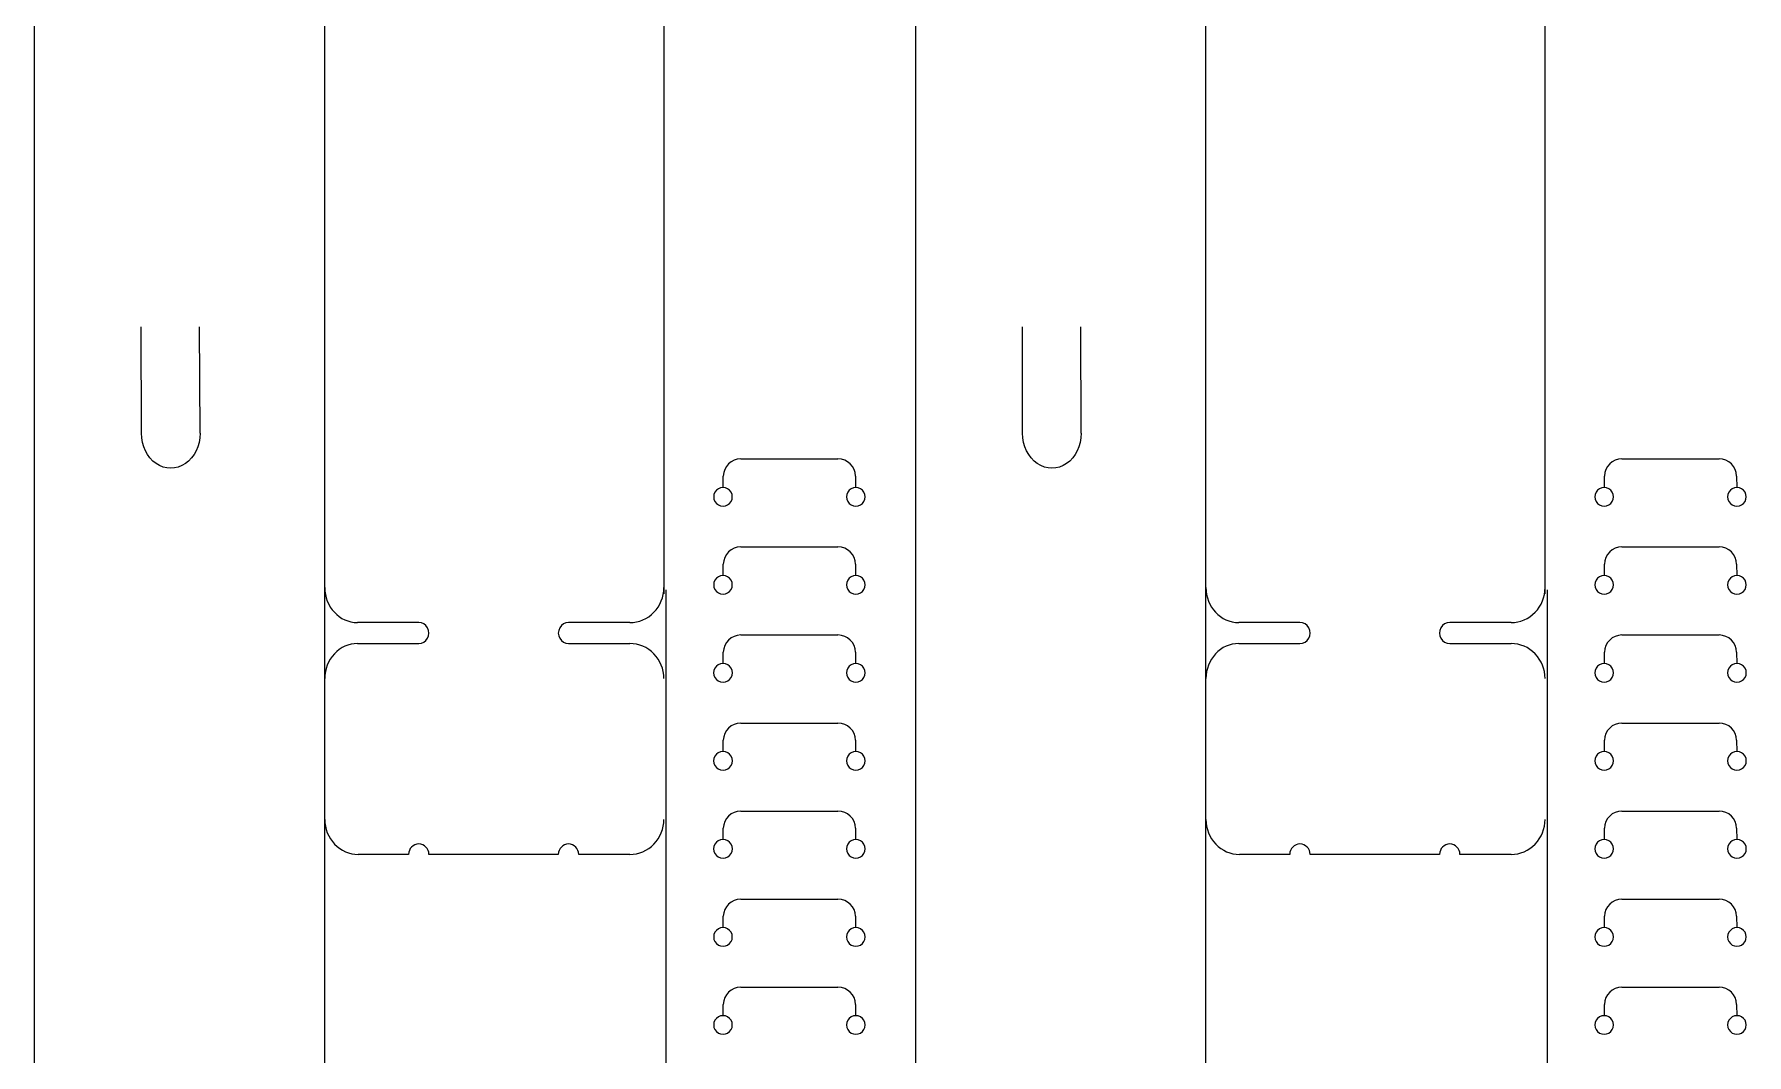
# Model space of a CAD drawing. Extents: x 9 to 642, y 361 to 1089.
# Drawn here: x 8.5 to 155.5, y 455.6 to 543.2 of the extents above; entities that cross this region are included whole.
import ezdxf

# ---------------------------------------------------------------- set-up
doc = ezdxf.new("R2010")
doc.units = 0
doc.layers.add('Layer_1', color=7, linetype='CONTINUOUS')

msp = doc.modelspace()

# ---------------------------------------------------------------- linework, layer by layer
at = {"layer": 'Layer_1', "color": 7}
for p, q in [((62.591447, 495.140796), (62.565518, 722.31126)), ((138.248538, 495.140796), (138.222609, 722.31126)), ((33.45852, 447.214227), (33.45852, 697.400475)), ((109.115611, 447.214227), (109.115611, 697.400475)), ((8.514186, 572.467056), (8.514186, 384.518954)), ((84.171277, 572.467056), (84.171277, 384.518954)), ((62.750732, 495.497732), (62.748351, 379.26208)), ((138.407823, 495.497732), (138.405441, 379.26208)), ((41.52818, 492.678348), (36.267708, 492.678348)), ((59.647534, 492.678348), (54.387062, 492.678348)), ((117.185271, 492.678348), (111.924798, 492.678348)), ((135.304625, 492.678348), (130.044153, 492.678348)), ((36.267708, 490.87807), (41.52818, 490.87807)), ((54.387062, 490.87807), (59.647534, 490.87807)), ((111.924798, 490.87807), (117.185271, 490.87807)), ((130.044153, 490.87807), (135.304625, 490.87807)), ((40.652383, 472.774406), (36.334277, 472.774406)), ((53.510339, 472.775358), (42.404903, 472.775358)), ((59.647534, 472.775358), (55.263812, 472.775358)), ((116.309473, 472.774406), (111.991368, 472.774406)), ((129.16743, 472.775358), (118.061994, 472.775358)), ((135.304625, 472.775358), (130.920903, 472.775358))]:
    msp.add_line(p, q, dxfattribs=at)
at = {"layer": 'Layer_1', "color": 1}
for p, q in [((17.718299, 508.926913), (17.694751, 518.052234)), ((22.748002, 508.926517), (22.70125, 518.051228)), ((93.37539, 508.926913), (93.351842, 518.052234)), ((98.405093, 508.926517), (98.358341, 518.051228)), ((69.176376, 506.725101), (77.520594, 506.725101)), ((144.833467, 506.725101), (153.177684, 506.725101)), ((67.66116, 504.276462), (67.676506, 505.248859)), ((79.020411, 505.248859), (79.035757, 504.276462)), ((143.318251, 504.276462), (143.333597, 505.248859)), ((154.677502, 505.248859), (154.692847, 504.276462)), ((67.648487, 504.276568), (67.648487, 504.276568)), ((79.048483, 504.276568), (79.048483, 504.276568)), ((143.305578, 504.276568), (143.305578, 504.276568)), ((154.705574, 504.276568), (154.705574, 504.276568)), ((69.176376, 499.168099), (77.520594, 499.168099)), ((144.833467, 499.168099), (153.177684, 499.168099)), ((67.66116, 496.719486), (67.676506, 497.691882)), ((79.020411, 497.691882), (79.035757, 496.719486)), ((143.318251, 496.719486), (143.333597, 497.691882)), ((154.677502, 497.691882), (154.692847, 496.719486)), ((67.648487, 496.719591), (67.648487, 496.719591)), ((79.048483, 496.719591), (79.048483, 496.719591)), ((143.305578, 496.719591), (143.305578, 496.719591)), ((154.705574, 496.719591), (154.705574, 496.719591)), ((69.176376, 491.611122), (77.520594, 491.611122)), ((144.833467, 491.611122), (153.177684, 491.611122)), ((67.66116, 489.162509), (67.676506, 490.134906)), ((79.020411, 490.134906), (79.035757, 489.162509)), ((143.318251, 489.162509), (143.333597, 490.134906)), ((154.677502, 490.134906), (154.692847, 489.162509)), ((67.648487, 489.162589), (67.648487, 489.162589)), ((79.048483, 489.162589), (79.048483, 489.162589)), ((143.305578, 489.162589), (143.305578, 489.162589)), ((154.705574, 489.162589), (154.705574, 489.162589)), ((69.176376, 484.054146), (77.520594, 484.054146)), ((144.833467, 484.054146), (153.177684, 484.054146)), ((67.66116, 481.605507), (67.676506, 482.577903)), ((79.020411, 482.577903), (79.035757, 481.605507)), ((143.318251, 481.605507), (143.333597, 482.577903)), ((154.677502, 482.577903), (154.692847, 481.605507)), ((67.648487, 481.605613), (67.648487, 481.605613)), ((79.048483, 481.605613), (79.048483, 481.605613)), ((143.305578, 481.605613), (143.305578, 481.605613)), ((154.705574, 481.605613), (154.705574, 481.605613)), ((69.176376, 476.49717), (77.520594, 476.49717)), ((144.833467, 476.49717), (153.177684, 476.49717)), ((67.66116, 474.04853), (67.676506, 475.020927)), ((79.020411, 475.020927), (79.035757, 474.04853)), ((143.318251, 474.04853), (143.333597, 475.020927)), ((154.677502, 475.020927), (154.692847, 474.04853)), ((67.648487, 474.048636), (67.648487, 474.048636)), ((79.048483, 474.048636), (79.048483, 474.048636)), ((143.305578, 474.048636), (143.305578, 474.048636)), ((154.705574, 474.048636), (154.705574, 474.048636)), ((69.176376, 468.940194), (77.520594, 468.940194)), ((144.833467, 468.940194), (153.177684, 468.940194)), ((67.648487, 466.49166), (67.648487, 466.49166)), ((67.66116, 466.491554), (67.676506, 467.463951)), ((79.020411, 467.463951), (79.035757, 466.491554)), ((79.048483, 466.49166), (79.048483, 466.49166)), ((143.305578, 466.49166), (143.305578, 466.49166)), ((143.318251, 466.491554), (143.333597, 467.463951)), ((154.677502, 467.463951), (154.692847, 466.491554)), ((154.705574, 466.49166), (154.705574, 466.49166)), ((69.176376, 461.383217), (77.520594, 461.383217)), ((144.833467, 461.383217), (153.177684, 461.383217)), ((67.648487, 458.934684), (67.648487, 458.934684)), ((67.66116, 458.934578), (67.676506, 459.906975)), ((79.020411, 459.906975), (79.035757, 458.934578)), ((79.048483, 458.934684), (79.048483, 458.934684)), ((143.305578, 458.934684), (143.305578, 458.934684)), ((143.318251, 458.934578), (143.333597, 459.906975)), ((154.677502, 459.906975), (154.692847, 458.934578)), ((154.705574, 458.934684), (154.705574, 458.934684))]:
    msp.add_line(p, q, dxfattribs=at)
for points in [[(18.975599, 506.324472), (18.19746, 506.860915), (17.718299, 507.852335), (17.718299, 508.925247)], [(22.748002, 508.925194), (22.748002, 507.852282), (22.268656, 506.860915), (21.490543, 506.324472)], [(94.63269, 506.324472), (93.85455, 506.860915), (93.37539, 507.852335), (93.37539, 508.925247)], [(98.405093, 508.925194), (98.405093, 507.852282), (97.925747, 506.860915), (97.147634, 506.324472)], [(21.490543, 506.324472), (20.712404, 505.788003), (19.753712, 505.788003), (18.975599, 506.324472)], [(69.176376, 506.725101), (68.35721, 506.725104), (67.689533, 506.067922), (67.676559, 505.248859)], [(79.020411, 505.248859), (79.007437, 506.067922), (78.33976, 506.725104), (77.520594, 506.725101)], [(97.147634, 506.324472), (96.369494, 505.788003), (95.410803, 505.788003), (94.63269, 506.324472)], [(144.833467, 506.725101), (144.014301, 506.725104), (143.346624, 506.067922), (143.33365, 505.248859)], [(154.677502, 505.248859), (154.664528, 506.067922), (153.996851, 506.725104), (153.177685, 506.725101)], [(66.95566, 503.876564), (66.812752, 503.629041), (66.812752, 503.32408), (66.95566, 503.076557)], [(67.648487, 504.276568), (67.362672, 504.276568), (67.098568, 504.124087), (66.95566, 503.876564)], [(66.95566, 503.076557), (67.098568, 502.829033), (67.362672, 502.676553), (67.648487, 502.676553)], [(68.341313, 503.876564), (68.198406, 504.124087), (67.934302, 504.276568), (67.648487, 504.276568)], [(67.648487, 502.676553), (67.934302, 502.676553), (68.198406, 502.829033), (68.341313, 503.076557)], [(68.341313, 503.076557), (68.484221, 503.32408), (68.484221, 503.629041), (68.341313, 503.876564)], [(78.355656, 503.876564), (78.212749, 503.629041), (78.212749, 503.32408), (78.355656, 503.076557)], [(79.048483, 504.276568), (78.762668, 504.276568), (78.498564, 504.124087), (78.355656, 503.876564)], [(78.355656, 503.076557), (78.498564, 502.829033), (78.762668, 502.676553), (79.048483, 502.676553)], [(79.74131, 503.876564), (79.598402, 504.124087), (79.334298, 504.276568), (79.048483, 504.276568)], [(79.048483, 502.676553), (79.334298, 502.676553), (79.598402, 502.829033), (79.74131, 503.076557)], [(79.74131, 503.076557), (79.884217, 503.32408), (79.884217, 503.629041), (79.74131, 503.876564)], [(142.612751, 503.876564), (142.469843, 503.629041), (142.469843, 503.32408), (142.612751, 503.076557)], [(143.305578, 504.276568), (143.019763, 504.276568), (142.755658, 504.124087), (142.612751, 503.876564)], [(142.612751, 503.076557), (142.755658, 502.829033), (143.019763, 502.676553), (143.305578, 502.676553)], [(143.998404, 503.876564), (143.855497, 504.124087), (143.591393, 504.276568), (143.305578, 504.276568)], [(143.305578, 502.676553), (143.591393, 502.676553), (143.855497, 502.829033), (143.998404, 503.076557)], [(143.998404, 503.076557), (144.141312, 503.32408), (144.141312, 503.629041), (143.998404, 503.876564)], [(154.012747, 503.876564), (153.86984, 503.629041), (153.86984, 503.32408), (154.012747, 503.076557)], [(154.705574, 504.276568), (154.419759, 504.276568), (154.155655, 504.124087), (154.012747, 503.876564)], [(154.012747, 503.076557), (154.155655, 502.829033), (154.419759, 502.676553), (154.705574, 502.676553)], [(155.398401, 503.876564), (155.255493, 504.124087), (154.991389, 504.276568), (154.705574, 504.276568)], [(154.705574, 502.676553), (154.991389, 502.676553), (155.255493, 502.829033), (155.398401, 503.076557)], [(155.398401, 503.076557), (155.541308, 503.32408), (155.541308, 503.629041), (155.398401, 503.876564)], [(69.176376, 499.168099), (68.35722, 499.168102), (67.689547, 498.510935), (67.676559, 497.691882)], [(79.020411, 497.691882), (79.007422, 498.510935), (78.33975, 499.168102), (77.520594, 499.168099)], [(144.833467, 499.168099), (144.014311, 499.168102), (143.346638, 498.510935), (143.33365, 497.691882)], [(154.677502, 497.691882), (154.664513, 498.510935), (153.996841, 499.168102), (153.177685, 499.168099)], [(66.95566, 496.319588), (66.812752, 496.072065), (66.812752, 495.767103), (66.95566, 495.51958)], [(67.648487, 496.719591), (67.362672, 496.719592), (67.098567, 496.567111), (66.95566, 496.319588)], [(66.95566, 495.51958), (67.098567, 495.272057), (67.362672, 495.119577), (67.648487, 495.119577)], [(68.341314, 496.319588), (68.198406, 496.567111), (67.934302, 496.719592), (67.648487, 496.719591)], [(67.648487, 495.119577), (67.934302, 495.119577), (68.198406, 495.272057), (68.341314, 495.51958)], [(68.341314, 495.51958), (68.484221, 495.767103), (68.484221, 496.072065), (68.341314, 496.319588)], [(78.355656, 496.319588), (78.212749, 496.072065), (78.212749, 495.767103), (78.355656, 495.51958)], [(79.048483, 496.719591), (78.762668, 496.719592), (78.498564, 496.567111), (78.355656, 496.319588)], [(78.355656, 495.51958), (78.498564, 495.272057), (78.762668, 495.119577), (79.048483, 495.119577)], [(79.74131, 496.319588), (79.598402, 496.567111), (79.334298, 496.719592), (79.048483, 496.719591)], [(79.048483, 495.119577), (79.334298, 495.119577), (79.598402, 495.272057), (79.74131, 495.51958)], [(79.74131, 495.51958), (79.884217, 495.767103), (79.884217, 496.072065), (79.74131, 496.319588)], [(142.612751, 496.319588), (142.469843, 496.072065), (142.469843, 495.767103), (142.612751, 495.51958)], [(143.305578, 496.719591), (143.019762, 496.719592), (142.755658, 496.567111), (142.612751, 496.319588)], [(142.612751, 495.51958), (142.755658, 495.272057), (143.019762, 495.119577), (143.305578, 495.119577)], [(143.998404, 496.319588), (143.855497, 496.567111), (143.591393, 496.719592), (143.305578, 496.719591)], [(143.305578, 495.119577), (143.591393, 495.119577), (143.855497, 495.272057), (143.998404, 495.51958)], [(143.998404, 495.51958), (144.141312, 495.767103), (144.141312, 496.072065), (143.998404, 496.319588)], [(154.012747, 496.319588), (153.869839, 496.072065), (153.869839, 495.767103), (154.012747, 495.51958)], [(154.705574, 496.719591), (154.419759, 496.719592), (154.155655, 496.567111), (154.012747, 496.319588)], [(154.012747, 495.51958), (154.155655, 495.272057), (154.419759, 495.119577), (154.705574, 495.119577)], [(155.398401, 496.319588), (155.255493, 496.567111), (154.991389, 496.719592), (154.705574, 496.719591)], [(154.705574, 495.119577), (154.991389, 495.119577), (155.255493, 495.272057), (155.398401, 495.51958)], [(155.398401, 495.51958), (155.541308, 495.767103), (155.541308, 496.072065), (155.398401, 496.319588)], [(69.176376, 491.611122), (68.35722, 491.611125), (67.689547, 490.953959), (67.676559, 490.134906)], [(79.020411, 490.134906), (79.007422, 490.953959), (78.33975, 491.611125), (77.520594, 491.611122)], [(144.833467, 491.611122), (144.014311, 491.611125), (143.346638, 490.953959), (143.33365, 490.134906)], [(154.677502, 490.134906), (154.664513, 490.953959), (153.996841, 491.611125), (153.177685, 491.611122)], [(66.953124, 488.763475), (66.809539, 488.515507), (66.809539, 488.209682), (66.953124, 487.961714)], [(67.648487, 489.162589), (67.361949, 489.163682), (67.096709, 489.011443), (66.953124, 488.763475)], [(68.34385, 488.763475), (68.200264, 489.011443), (67.935024, 489.163682), (67.648487, 489.162589)], [(68.34385, 487.961714), (68.487435, 488.209682), (68.487435, 488.515507), (68.34385, 488.763475)], [(78.35312, 488.763475), (78.209535, 488.515507), (78.209535, 488.209682), (78.35312, 487.961714)], [(79.048483, 489.162589), (78.761946, 489.163682), (78.496705, 489.011443), (78.35312, 488.763475)], [(79.743846, 488.763475), (79.600261, 489.011443), (79.33502, 489.163682), (79.048483, 489.162589)], [(79.743846, 487.961714), (79.887431, 488.209682), (79.887431, 488.515507), (79.743846, 488.763475)], [(142.610215, 488.763475), (142.46663, 488.515507), (142.46663, 488.209682), (142.610215, 487.961714)], [(143.305578, 489.162589), (143.01904, 489.163682), (142.7538, 489.011443), (142.610215, 488.763475)], [(144.000941, 488.763475), (143.857355, 489.011443), (143.592115, 489.163682), (143.305578, 489.162589)], [(144.000941, 487.961714), (144.144526, 488.209682), (144.144526, 488.515507), (144.000941, 488.763475)], [(154.010211, 488.763475), (153.866626, 488.515507), (153.866626, 488.209682), (154.010211, 487.961714)], [(154.705574, 489.162589), (154.419037, 489.163682), (154.153796, 489.011443), (154.010211, 488.763475)], [(155.400937, 488.763475), (155.257352, 489.011443), (154.992111, 489.163682), (154.705574, 489.162589)], [(155.400937, 487.961714), (155.544522, 488.209682), (155.544522, 488.515507), (155.400937, 488.763475)], [(66.953124, 487.961714), (67.096709, 487.713746), (67.361949, 487.561507), (67.648487, 487.5626)], [(67.648487, 487.5626), (67.935024, 487.561507), (68.200264, 487.713746), (68.34385, 487.961714)], [(78.35312, 487.961714), (78.496705, 487.713746), (78.761946, 487.561507), (79.048483, 487.5626)], [(79.048483, 487.5626), (79.33502, 487.561507), (79.600261, 487.713746), (79.743846, 487.961714)], [(142.610215, 487.961714), (142.7538, 487.713746), (143.01904, 487.561507), (143.305578, 487.5626)], [(143.305578, 487.5626), (143.592115, 487.561507), (143.857355, 487.713746), (144.000941, 487.961714)], [(154.010211, 487.961714), (154.153796, 487.713746), (154.419037, 487.561507), (154.705574, 487.5626)], [(154.705574, 487.5626), (154.992111, 487.561507), (155.257352, 487.713746), (155.400937, 487.961714)], [(69.176376, 484.054146), (68.35721, 484.054149), (67.689533, 483.396967), (67.676559, 482.577903)], [(79.020411, 482.577903), (79.007437, 483.396967), (78.33976, 484.054149), (77.520594, 484.054146)], [(144.833467, 484.054146), (144.014301, 484.054149), (143.346624, 483.396967), (143.33365, 482.577903)], [(154.677502, 482.577903), (154.664528, 483.396967), (153.996851, 484.054149), (153.177685, 484.054146)], [(66.953124, 481.206499), (66.809539, 480.958531), (66.809539, 480.652706), (66.953124, 480.404738)], [(67.648487, 481.605613), (67.361949, 481.606706), (67.096709, 481.454467), (66.953124, 481.206499)], [(68.34385, 481.206499), (68.200264, 481.454467), (67.935024, 481.606706), (67.648487, 481.605613)], [(68.34385, 480.404738), (68.487435, 480.652706), (68.487435, 480.958531), (68.34385, 481.206499)], [(78.35312, 481.206499), (78.209535, 480.958531), (78.209535, 480.652706), (78.35312, 480.404738)], [(79.048483, 481.605613), (78.761946, 481.606706), (78.496705, 481.454467), (78.35312, 481.206499)], [(79.743846, 481.206499), (79.600261, 481.454467), (79.33502, 481.606706), (79.048483, 481.605613)], [(79.743846, 480.404738), (79.887431, 480.652706), (79.887431, 480.958531), (79.743846, 481.206499)], [(142.610215, 481.206499), (142.46663, 480.958531), (142.46663, 480.652706), (142.610215, 480.404738)], [(143.305578, 481.605613), (143.01904, 481.606706), (142.7538, 481.454467), (142.610215, 481.206499)], [(144.000941, 481.206499), (143.857355, 481.454467), (143.592115, 481.606706), (143.305578, 481.605613)], [(144.000941, 480.404738), (144.144526, 480.652706), (144.144526, 480.958531), (144.000941, 481.206499)], [(154.010211, 481.206499), (153.866626, 480.958531), (153.866626, 480.652706), (154.010211, 480.404738)], [(154.705574, 481.605613), (154.419037, 481.606706), (154.153796, 481.454467), (154.010211, 481.206499)], [(155.400937, 481.206499), (155.257352, 481.454467), (154.992111, 481.606706), (154.705574, 481.605613)], [(155.400937, 480.404738), (155.544522, 480.652706), (155.544522, 480.958531), (155.400937, 481.206499)], [(66.953124, 480.404738), (67.096709, 480.15677), (67.361949, 480.004531), (67.648487, 480.005624)], [(67.648487, 480.005624), (67.935024, 480.004531), (68.200264, 480.15677), (68.34385, 480.404738)], [(78.35312, 480.404738), (78.496705, 480.15677), (78.761946, 480.004531), (79.048483, 480.005624)], [(79.048483, 480.005624), (79.33502, 480.004531), (79.600261, 480.15677), (79.743846, 480.404738)], [(142.610215, 480.404738), (142.7538, 480.15677), (143.01904, 480.004531), (143.305578, 480.005624)], [(143.305578, 480.005624), (143.592115, 480.004531), (143.857355, 480.15677), (144.000941, 480.404738)], [(154.010211, 480.404738), (154.153796, 480.15677), (154.419037, 480.004531), (154.705574, 480.005624)], [(154.705574, 480.005624), (154.992111, 480.004531), (155.257352, 480.15677), (155.400937, 480.404738)], [(69.176376, 476.49717), (68.35721, 476.497173), (67.689533, 475.83999), (67.676559, 475.020927)], [(79.020411, 475.020927), (79.007437, 475.83999), (78.33976, 476.497173), (77.520594, 476.49717)], [(144.833467, 476.49717), (144.014301, 476.497173), (143.346624, 475.83999), (143.33365, 475.020927)], [(154.677502, 475.020927), (154.664528, 475.83999), (153.996851, 476.497173), (153.177685, 476.49717)], [(66.952955, 473.649581), (66.809325, 473.401583), (66.809325, 473.095701), (66.952955, 472.847703)], [(67.648487, 474.048636), (67.361901, 474.049802), (67.096586, 473.897579), (66.952955, 473.649581)], [(68.344018, 473.649581), (68.200388, 473.897579), (67.935072, 474.049802), (67.648487, 474.048636)], [(68.344018, 472.847703), (68.487648, 473.095701), (68.487648, 473.401583), (68.344018, 473.649581)], [(78.352952, 473.649581), (78.209321, 473.401583), (78.209321, 473.095701), (78.352952, 472.847703)], [(79.048483, 474.048636), (78.761898, 474.049802), (78.496582, 473.897579), (78.352952, 473.649581)], [(79.744014, 473.649581), (79.600384, 473.897579), (79.335068, 474.049802), (79.048483, 474.048636)], [(79.744014, 472.847703), (79.887645, 473.095701), (79.887645, 473.401583), (79.744014, 473.649581)], [(142.610046, 473.649581), (142.466416, 473.401583), (142.466416, 473.095701), (142.610046, 472.847703)], [(143.305578, 474.048636), (143.018992, 474.049802), (142.753676, 473.897579), (142.610046, 473.649581)], [(144.001109, 473.649581), (143.857479, 473.897579), (143.592163, 474.049802), (143.305578, 474.048636)], [(144.001109, 472.847703), (144.144739, 473.095701), (144.144739, 473.401583), (144.001109, 473.649581)], [(154.010043, 473.649581), (153.866412, 473.401583), (153.866412, 473.095701), (154.010043, 472.847703)], [(154.705574, 474.048636), (154.418989, 474.049802), (154.153673, 473.897579), (154.010043, 473.649581)], [(155.401105, 473.649581), (155.257475, 473.897579), (154.992159, 474.049802), (154.705574, 474.048636)], [(155.401105, 472.847703), (155.544735, 473.095701), (155.544735, 473.401583), (155.401105, 473.649581)], [(66.952955, 472.847703), (67.096586, 472.599705), (67.361901, 472.447483), (67.648487, 472.448648)], [(67.648487, 472.448648), (67.935072, 472.447483), (68.200388, 472.599705), (68.344018, 472.847703)], [(78.352952, 472.847703), (78.496582, 472.599705), (78.761898, 472.447483), (79.048483, 472.448648)], [(79.048483, 472.448648), (79.335068, 472.447483), (79.600384, 472.599705), (79.744014, 472.847703)], [(142.610046, 472.847703), (142.753676, 472.599705), (143.018992, 472.447483), (143.305578, 472.448648)], [(143.305578, 472.448648), (143.592163, 472.447483), (143.857479, 472.599705), (144.001109, 472.847703)], [(154.010043, 472.847703), (154.153673, 472.599705), (154.418989, 472.447483), (154.705574, 472.448648)], [(154.705574, 472.448648), (154.992159, 472.447483), (155.257475, 472.599705), (155.401105, 472.847703)], [(69.176376, 468.940194), (68.35721, 468.940196), (67.689533, 468.283014), (67.676559, 467.463951)], [(79.020411, 467.463951), (79.007437, 468.283014), (78.33976, 468.940196), (77.520594, 468.940194)], [(144.833467, 468.940194), (144.014301, 468.940196), (143.346624, 468.283014), (143.33365, 467.463951)], [(154.677502, 467.463951), (154.664528, 468.283014), (153.996851, 468.940196), (153.177685, 468.940194)], [(66.95566, 466.091656), (66.812752, 465.844133), (66.812752, 465.539172), (66.95566, 465.291649)], [(67.648487, 466.49166), (67.362672, 466.49166), (67.098567, 466.33918), (66.95566, 466.091656)], [(68.341314, 466.091656), (68.198406, 466.33918), (67.934302, 466.49166), (67.648487, 466.49166)], [(68.341314, 465.291649), (68.484221, 465.539172), (68.484221, 465.844133), (68.341314, 466.091656)], [(78.355656, 466.091656), (78.212749, 465.844133), (78.212749, 465.539172), (78.355656, 465.291649)], [(79.048483, 466.49166), (78.762668, 466.49166), (78.498564, 466.33918), (78.355656, 466.091656)], [(79.74131, 466.091656), (79.598402, 466.33918), (79.334298, 466.49166), (79.048483, 466.49166)], [(79.74131, 465.291649), (79.884217, 465.539172), (79.884217, 465.844133), (79.74131, 466.091656)], [(142.612751, 466.091656), (142.469843, 465.844133), (142.469843, 465.539172), (142.612751, 465.291649)], [(143.305578, 466.49166), (143.019762, 466.49166), (142.755658, 466.33918), (142.612751, 466.091656)], [(143.998404, 466.091656), (143.855497, 466.33918), (143.591393, 466.49166), (143.305578, 466.49166)], [(143.998404, 465.291649), (144.141312, 465.539172), (144.141312, 465.844133), (143.998404, 466.091656)], [(154.012747, 466.091656), (153.869839, 465.844133), (153.869839, 465.539172), (154.012747, 465.291649)], [(154.705574, 466.49166), (154.419759, 466.49166), (154.155655, 466.33918), (154.012747, 466.091656)], [(155.398401, 466.091656), (155.255493, 466.33918), (154.991389, 466.49166), (154.705574, 466.49166)], [(155.398401, 465.291649), (155.541308, 465.539172), (155.541308, 465.844133), (155.398401, 466.091656)], [(66.95566, 465.291649), (67.098567, 465.044126), (67.362672, 464.891645), (67.648487, 464.891645)], [(67.648487, 464.891645), (67.934302, 464.891645), (68.198406, 465.044126), (68.341314, 465.291649)], [(78.355656, 465.291649), (78.498564, 465.044126), (78.762668, 464.891645), (79.048483, 464.891645)], [(79.048483, 464.891645), (79.334298, 464.891645), (79.598402, 465.044126), (79.74131, 465.291649)], [(142.612751, 465.291649), (142.755658, 465.044126), (143.019762, 464.891645), (143.305578, 464.891645)], [(143.305578, 464.891645), (143.591393, 464.891645), (143.855497, 465.044126), (143.998404, 465.291649)], [(154.012747, 465.291649), (154.155655, 465.044126), (154.419759, 464.891645), (154.705574, 464.891645)], [(154.705574, 464.891645), (154.991389, 464.891645), (155.255493, 465.044126), (155.398401, 465.291649)], [(69.176376, 461.383217), (68.35721, 461.38322), (67.689533, 460.726038), (67.676559, 459.906975)], [(79.020411, 459.906975), (79.007437, 460.726038), (78.33976, 461.38322), (77.520594, 461.383217)], [(144.833467, 461.383217), (144.014301, 461.38322), (143.346624, 460.726038), (143.33365, 459.906975)], [(154.677502, 459.906975), (154.664528, 460.726038), (153.996851, 461.38322), (153.177685, 461.383217)], [(67.648487, 458.934684), (67.362672, 458.934684), (67.098568, 458.782203), (66.95566, 458.53468)], [(68.341313, 458.53468), (68.198406, 458.782203), (67.934302, 458.934684), (67.648487, 458.934684)], [(79.048483, 458.934684), (78.762668, 458.934684), (78.498564, 458.782203), (78.355656, 458.53468)], [(79.74131, 458.53468), (79.598402, 458.782203), (79.334298, 458.934684), (79.048483, 458.934684)], [(143.305578, 458.934684), (143.019763, 458.934684), (142.755658, 458.782203), (142.612751, 458.53468)], [(143.998404, 458.53468), (143.855497, 458.782203), (143.591393, 458.934684), (143.305578, 458.934684)], [(154.705574, 458.934684), (154.419759, 458.934684), (154.155655, 458.782203), (154.012747, 458.53468)], [(155.398401, 458.53468), (155.255493, 458.782203), (154.991389, 458.934684), (154.705574, 458.934684)], [(66.95566, 458.53468), (66.812752, 458.287157), (66.812752, 457.982196), (66.95566, 457.734673)], [(66.95566, 457.734673), (67.098568, 457.48715), (67.362672, 457.334669), (67.648487, 457.334669)], [(67.648487, 457.334669), (67.934302, 457.334669), (68.198406, 457.48715), (68.341313, 457.734673)], [(68.341313, 457.734673), (68.484221, 457.982196), (68.484221, 458.287157), (68.341313, 458.53468)], [(78.355656, 458.53468), (78.212749, 458.287157), (78.212749, 457.982196), (78.355656, 457.734673)], [(78.355656, 457.734673), (78.498564, 457.48715), (78.762668, 457.334669), (79.048483, 457.334669)], [(79.048483, 457.334669), (79.334298, 457.334669), (79.598402, 457.48715), (79.74131, 457.734673)], [(79.74131, 457.734673), (79.884217, 457.982196), (79.884217, 458.287157), (79.74131, 458.53468)], [(142.612751, 458.53468), (142.469843, 458.287157), (142.469843, 457.982196), (142.612751, 457.734673)], [(142.612751, 457.734673), (142.755658, 457.48715), (143.019763, 457.334669), (143.305578, 457.334669)], [(143.305578, 457.334669), (143.591393, 457.334669), (143.855497, 457.48715), (143.998404, 457.734673)], [(143.998404, 457.734673), (144.141312, 457.982196), (144.141312, 458.287157), (143.998404, 458.53468)], [(154.012747, 458.53468), (153.86984, 458.287157), (153.86984, 457.982196), (154.012747, 457.734673)], [(154.012747, 457.734673), (154.155655, 457.48715), (154.419759, 457.334669), (154.705574, 457.334669)], [(154.705574, 457.334669), (154.991389, 457.334669), (155.255493, 457.48715), (155.398401, 457.734673)], [(155.398401, 457.734673), (155.541308, 457.982196), (155.541308, 458.287157), (155.398401, 458.53468)]]:
    msp.add_open_spline(points, degree=3, dxfattribs=at)
at = {"layer": 'Layer_1', "color": 7}
for points in [[(33.454128, 495.681184), (33.454132, 494.023067), (34.714892, 492.678901), (36.270115, 492.678904)], [(61.714042, 493.557159), (62.262114, 494.119854), (62.570017, 494.883032), (62.570016, 495.678803)], [(109.111219, 495.681184), (109.111223, 494.023067), (110.371983, 492.678901), (111.927206, 492.678904)], [(137.371133, 493.557159), (137.919204, 494.119854), (138.227108, 494.883032), (138.227107, 495.678803)], [(42.287464, 492.228279), (42.130849, 492.506783), (41.841411, 492.678348), (41.52818, 492.678348)], [(54.387062, 492.678348), (54.073831, 492.678348), (53.784393, 492.506783), (53.627778, 492.228279)], [(59.647534, 492.678348), (60.422625, 492.678347), (61.16597, 492.994464), (61.714042, 493.557159)], [(117.944555, 492.228279), (117.787939, 492.506783), (117.498502, 492.678348), (117.185271, 492.678348)], [(130.044153, 492.678348), (129.730922, 492.678348), (129.441484, 492.506783), (129.284869, 492.228279)], [(135.304625, 492.678348), (136.079716, 492.678347), (136.823061, 492.994464), (137.371133, 493.557159)], [(41.52818, 490.87807), (41.841411, 490.87807), (42.130849, 491.049636), (42.287464, 491.32814)], [(42.287464, 491.32814), (42.44408, 491.606644), (42.44408, 491.949775), (42.287464, 492.228279)], [(53.627778, 492.228279), (53.471162, 491.949775), (53.471162, 491.606644), (53.627778, 491.32814)], [(53.627778, 491.32814), (53.784393, 491.049636), (54.073831, 490.87807), (54.387062, 490.87807)], [(117.185271, 490.87807), (117.498502, 490.87807), (117.787939, 491.049636), (117.944555, 491.32814)], [(117.944555, 491.32814), (118.101171, 491.606644), (118.101171, 491.949775), (117.944555, 492.228279)], [(129.284869, 492.228279), (129.128253, 491.949775), (129.128253, 491.606644), (129.284869, 491.32814)], [(129.284869, 491.32814), (129.441484, 491.049636), (129.730922, 490.87807), (130.044153, 490.87807)], [(34.278906, 489.998187), (33.750805, 489.435144), (33.454124, 488.671495), (33.454128, 487.875235)], [(36.270115, 490.877541), (35.523266, 490.877542), (34.807006, 490.561229), (34.278906, 489.998187)], [(61.714042, 489.99926), (61.16597, 490.561954), (60.422625, 490.878072), (59.647534, 490.87807)], [(62.570016, 487.877616), (62.570017, 488.673387), (62.262114, 489.436565), (61.714042, 489.99926)], [(109.935997, 489.998187), (109.407896, 489.435144), (109.111215, 488.671495), (109.111219, 487.875235)], [(111.927206, 490.877541), (111.180357, 490.877542), (110.464097, 490.561229), (109.935997, 489.998187)], [(137.371133, 489.99926), (136.823061, 490.561954), (136.079716, 490.878072), (135.304625, 490.87807)], [(138.227107, 487.877616), (138.227108, 488.673387), (137.919204, 489.436565), (137.371133, 489.99926)], [(33.455531, 475.776765), (33.455527, 474.98049), (33.758821, 474.216827), (34.298691, 473.653775)], [(61.714042, 473.654169), (62.262114, 474.216863), (62.570017, 474.980042), (62.570016, 475.775812)], [(109.112621, 475.776765), (109.112618, 474.98049), (109.415912, 474.216827), (109.955782, 473.653775)], [(137.371133, 473.654169), (137.919204, 474.216863), (138.227108, 474.980042), (138.227107, 475.775812)], [(34.298691, 473.653775), (34.838561, 473.090722), (35.570784, 472.774404), (36.334277, 472.774406)], [(41.528167, 473.671997), (41.045284, 473.671997), (40.653306, 473.271121), (40.65143, 472.775358)], [(42.404903, 472.775358), (42.403027, 473.271121), (42.011049, 473.671997), (41.528167, 473.671997)], [(54.387075, 473.671775), (53.904277, 473.671775), (53.512334, 473.271033), (53.510339, 472.775358)], [(55.263812, 472.775358), (55.261817, 473.271033), (54.869873, 473.671775), (54.387075, 473.671775)], [(59.647534, 472.775358), (60.422625, 472.775356), (61.16597, 473.091474), (61.714042, 473.654169)], [(109.955782, 473.653775), (110.495652, 473.090722), (111.227875, 472.774404), (111.991368, 472.774406)], [(117.185257, 473.671997), (116.702375, 473.671997), (116.310397, 473.271121), (116.308521, 472.775358)], [(118.061994, 472.775358), (118.060118, 473.271121), (117.66814, 473.671997), (117.185257, 473.671997)], [(130.044166, 473.671775), (129.561368, 473.671775), (129.169425, 473.271033), (129.16743, 472.775358)], [(130.920903, 472.775358), (130.918907, 473.271033), (130.526964, 473.671775), (130.044166, 473.671775)], [(135.304625, 472.775358), (136.079716, 472.775356), (136.823061, 473.091474), (137.371133, 473.654169)]]:
    msp.add_open_spline(points, degree=3, dxfattribs=at)

doc.saveas('drawing.dxf')
